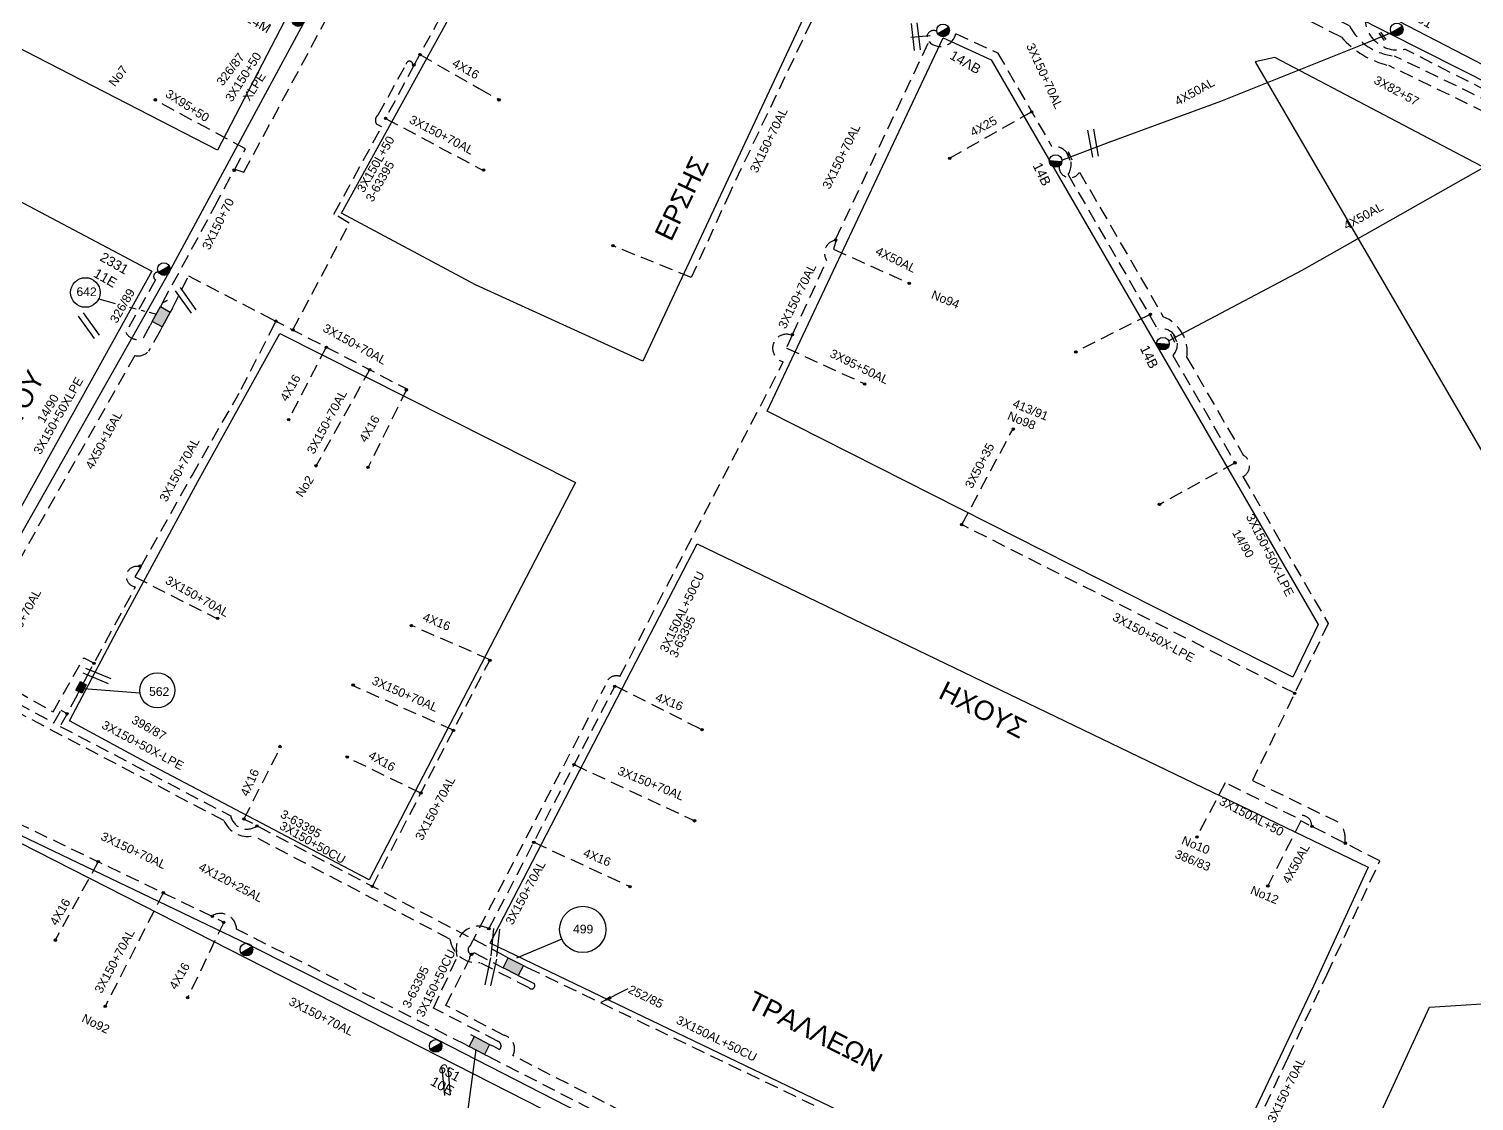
# Model space of a CAD drawing. Header units: millimetres. Extents: x 2662 to 4998, y 438 to 1235.
# Drawn here: x 4279.3 to 4414.9, y 1061.9 to 1162.5 of the extents above; entities that cross this region are included whole.
import ezdxf

# ---------------------------------------------------------------- set-up
doc = ezdxf.new("R2010")
doc.units = ezdxf.units.MM
doc.linetypes.add('DASHED', pattern=[19.05, 12.7, -6.35])
for name, color, linetype in [('Link Box 2 Διευθύνσεων', 7, 'Continuous'), ('Link Box 4 Διευθύνσεων', 7, 'Continuous'), ('Άγνωστα', 7, 'Continuous'), ('Γυμνά εναέρια ΧΤ και ΦΟΠ (3Φ)   4x50+16AL', 7, 'Continuous'), ('Εναέρια παροχή ΧΤ 4x16', 7, 'SYN_LINE'), ('Επιγραφές - Σχήματα', 7, 'Continuous'), ('Καλωδια ΧΤ    3Χ95+50', 7, 'DASHED'), ('Καλώδια ΧΤ   3x150+50CU', 7, 'DASHED'), ('Καλώδια ΧΤ   3x150+70 XLPE', 7, 'DASHED'), ('Καλώδια ΧΤ   3x150+70AL', 7, 'DASHED'), ('Καλώδια ΧΤ   3x150AL+50CU', 7, 'DASHED'), ('Καλώδια ΧΤ   4x50AL', 7, 'DASHED'), ('Μηχανική τομή', 7, 'Continuous'), ('Στύλος ΦΜ', 7, 'Continuous'), ('Στύλος ΦΜ @ 1', 7, 'Continuous'), ('Συνδέσεις', 7, 'Continuous'), ('Συνεστραμμενα ΧΤ  4Χ120+25 Al', 7, 'Continuous'), ('Τομή', 7, 'Continuous'), ('Υπόβαθρο ΔΕΗ', 7, 'Continuous'), ('Υπόγεια καλώδια Παροχών ΧΤ   4x16CU', 7, 'DASHED'), ('Υπόγεια καλώδια Παροχών ΧΤ   4x25', 7, 'DASHED'), ('Υπόγειο καλώδιο Μέσης Τάσης 20KV', 7, 'Continuous')]:
    doc.layers.add(name, color=color, linetype=linetype)
doc.styles.add('arial', font='ARIAL.TTF')
doc.styles.get("Standard").update_dxf_attribs({"font": 'ARIAL.TTF'})
doc.linetypes.add('SYN_LINE', pattern='A,0.5,-0.0001,["/\\/\\/\\/",Standard,S=0.1,R=0,X=0,Y=-0.05],-0.25', length=0.7501)
doc.dimstyles.new('ISO-25', dxfattribs={"dimtxt": 2.5, "dimasz": 2.5, "dimexe": 1.25, "dimexo": 0.625, "dimtad": 1, "dimtxsty": 'Standard', "dimcen": 2.5, "dimadec": 0, "dimazin": 0, "dimtfac": 1, "dimtmove": 0, "dimatfit": 3, "dimfxl": 1, "dimarcsym": 0})

# ---------------------------------------------------------------- blocks, each defined once
blk = doc.blocks.new('ΤΟΜΗ')
at = {"layer": 'Τομή', "ltscale": 40}
for p, q in [((-5.68, 0), (5.68, 0)), ((5.68, -2.33), (-5.68, -2.33))]:
    blk.add_line(p, q, dxfattribs=at)
blk = doc.blocks.new('ΜΗΧΑΝΙΚΗ ΤΟΜΗ')
at = {"layer": 'Μηχανική τομή', "ltscale": 40}
for p, q in [((-1.89, 0.78), (1.89, 0.78)), ((1.89, 0), (-1.89, 0))]:
    blk.add_line(p, q, dxfattribs=at)
blk = doc.blocks.new('ΥΠΑΡΧΩΝ ΤΣΙΜΕΝΤΕΝΙΟΣ ΣΤΥΛΟΣ')
at = {"layer": 'Στύλος ΦΜ'}
blk.add_hatch(color=7, dxfattribs=at).paths.add_polyline_path([(-1.29, -2.28, 0.574793), (2.62, 0, 0.268822), (1.3, 2.27)])
at = {"layer": 'Στύλος ΦΜ', "color": 7}
blk.add_line((-1.29, -2.28), (1.3, 2.27), dxfattribs=at)
blk.add_circle((0, 0), 2.62, dxfattribs=at)
at = {"layer": 'Στύλος ΦΜ', "flags": 4}
for tag, p in [('ΑΡΙΘΜΟΣ', (-4.68, 8.05)), ('ΤΥΠΟΣ', (-4.91, 3.03))]:
    blk.add_attdef(tag, p, '', height=4, dxfattribs=at)
blk = doc.blocks.new('LINK BOX 4 ΑΝΑΧΩΡΗΣΕΩΝ')
at = {"layer": 'Link Box 4 Διευθύνσεων', "ltscale": 40}
blk.add_hatch(color=256, dxfattribs=at).paths.add_polyline_path([(-3.54, 0), (-3.54, -4.67), (3.54, -4.67), (3.54, 0)])
for p, q in [((-3.54, 0), (-5.33, 0)), ((5.33, 0), (3.54, 0)), ((-3.54, -4.67), (-5.33, -4.67)), ((5.33, -4.67), (3.54, -4.67))]:
    blk.add_line(p, q, dxfattribs=at)
blk.add_lwpolyline([(-3.54, -4.67), (-3.54, 0), (3.54, 0), (3.54, -4.67)], close=True, dxfattribs=at)
blk = doc.blocks.new('_ΣΥΝΔΕΣΗ')
at = {"layer": 'Συνδέσεις', "linetype": 'SYN_LINE', "ltscale": 40}
blk.add_hatch(color=256, dxfattribs=at).paths.add_polyline_path([(0.5, -0.01, 1), (-0.5, -0.01, 1)])
at = {"layer": 'Συνδέσεις'}
blk.add_circle((0, -0.01), 0.5, dxfattribs=at)
blk = doc.blocks.new('LINK BOX 2 ΑΝΑΧΩΡΗΣΕΩΝ')
at = {"layer": 'Link Box 2 Διευθύνσεων', "ltscale": 40}
blk.add_hatch(color=256, dxfattribs=at).paths.add_polyline_path([(-2.02, 1.29), (-2.02, -1.45), (1.89, -1.45), (1.89, 1.29)])
for p, q in [((-2.02, -0.08), (-4.26, -0.08)), ((4.12, -0.08), (1.89, -0.08))]:
    blk.add_line(p, q, dxfattribs=at)
blk.add_lwpolyline([(-2.02, -1.45), (-2.02, 1.29), (1.89, 1.29), (1.89, -1.45)], close=True, dxfattribs=at)

msp = doc.modelspace()

# ---------------------------------------------------------------- linework, layer by layer
at = {"layer": 'Άγνωστα', "color": 30, "linetype": 'DASHED', "ltscale": 0.1}
msp.add_lwpolyline([(4384.41, 1135.69), (4377.48, 1132.24)], dxfattribs=at)
at = {"layer": 'Άγνωστα', "color": 5, "linetype": 'DASHED', "ltscale": 0.1}
msp.add_lwpolyline([(4366.81, 1116.01), (4371.62, 1125)], dxfattribs=at)
at = {"layer": 'Γυμνά εναέρια ΧΤ και ΦΟΠ (3Φ)   4x50+16AL', "color": 1, "linetype": 'Continuous', "ltscale": 0.1}
msp.add_lwpolyline([(4276.74, 1088.35), (4277.42, 1113.07), (4292.44, 1139.65), (4305.06, 1163.04), (4324.66, 1202.03)], dxfattribs=at)
at = {"layer": 'Γυμνά εναέρια ΧΤ και ΦΟΠ (3Φ)   4x50+16AL', "color": 133}
for points in [[(4440.24, 1132.65), (4437.09, 1136.56), (4423.31, 1153.8), (4380.5, 1175.46)], [(4376.2, 1150.21), (4380.54, 1151.87), (4391.11, 1155.75), (4391.11, 1155.75), (4404.57, 1161.12), (4407.11, 1162.18)], [(4386.21, 1133.25), (4398.75, 1139.9), (4423.31, 1153.8)]]:
    msp.add_lwpolyline(points, dxfattribs=at)
at = {"layer": 'Εναέρια παροχή ΧΤ 4x16', "color": 6, "linetype": 'DASHED', "ltscale": 0.1}
for points in [[(4307.19, 1132.66), (4303.66, 1125.86)], [(4314.75, 1128.74), (4311.12, 1121.39)]]:
    msp.add_lwpolyline(points, dxfattribs=at)
at = {"layer": 'Επιγραφές - Σχήματα'}
for points in [[(4286.48, 1138.58), (4286.48, 1138.58)], [(4289.71, 1100.2), (4284.47, 1100.59)], [(4329.29, 1077.12), (4325.04, 1075.32)], [(4320.35, 1059.96), (4321.25, 1066.77)]]:
    msp.add_lwpolyline(points, dxfattribs=at)
for centre, radius in [((4284.6, 1137.79), 1.39), ((4291.35, 1100.46), 1.65), ((4331.26, 1078.03), 2.17)]:
    msp.add_circle(centre, radius, dxfattribs=at)
at = {"layer": 'Καλωδια ΧΤ    3Χ95+50', "color": 5, "linetype": 'DASHED', "ltscale": 0.1}
msp.add_lwpolyline([(4298.58, 1149.3), (4299.62, 1151.26), (4291.1, 1155.86)], dxfattribs=at)
at = {"layer": 'Καλώδια ΧΤ   3x150+50CU', "color": 151, "linetype": 'DASHED', "ltscale": 0.1}
msp.add_lwpolyline([(4304.07, 1134.28), (4309.36, 1144.28), (4307.92, 1145.15), (4312.41, 1153.35), (4311.92, 1153.59, -0.418812), (4312.07, 1154.46), (4314.69, 1159.21, -0.957974), (4315.31, 1159.18)], format="xyb", dxfattribs=at)
at = {"layer": 'Καλώδια ΧΤ   3x150+50CU', "color": 5, "linetype": 'DASHED', "ltscale": 0.1}
msp.add_lwpolyline([(4399.66, 1087.69), (4399.62, 1087.95, 0.544479), (4398.13, 1088.55), (4391.52, 1091.77), (4388.85, 1086.7)], format="xyb", dxfattribs=at)
at = {"layer": 'Καλώδια ΧΤ   3x150+50CU', "color": 1, "ltscale": 0.1}
msp.add_lwpolyline([(4317.25, 1070.64), (4319.49, 1075.47), (4319.42, 1075.88, -0.619226), (4322.46, 1078.09)], format="xyb", dxfattribs=at)
at = {"layer": 'Καλώδια ΧΤ   3x150+70 XLPE', "color": 30, "linetype": 'DASHED', "ltscale": 0.1}
for points in [[(4355, 1142.81), (4363.73, 1161.34, -0.900712), (4364.48, 1162.28)], [(4363.73, 1161.34, 0.623585), (4366.23, 1162.08), (4370.17, 1160.28), (4375.24, 1151.52, -0.625646), (4376.78, 1148.85), (4385.19, 1134.34), (4385.19, 1134.34, -0.763902), (4386.61, 1131.88), (4392.47, 1121.76)]]:
    msp.add_lwpolyline(points, format="xyb", dxfattribs=at)
at = {"layer": 'Καλώδια ΧΤ   3x150+70 XLPE', "color": 5, "ltscale": 0.1}
msp.add_lwpolyline([(4291.84, 1136.82), (4292.28, 1137.03), (4291.84, 1136.82), (4296.72, 1145.83), (4298.58, 1149.3)], dxfattribs=at)
at = {"layer": 'Καλώδια ΧΤ   3x150+70 XLPE', "color": 1, "linetype": 'DASHED', "ltscale": 0.1}
for points in [[(4322.46, 1078.09), (4334.29, 1100.89)], [(4330.45, 1093.49), (4341.84, 1088.17)]]:
    msp.add_lwpolyline(points, dxfattribs=at)
at = {"layer": 'Καλώδια ΧΤ   3x150+70AL', "color": 5, "linetype": 'DASHED', "ltscale": 0.1}
msp.add_lwpolyline([(4444.86, 1142.58, -0.700196), (4441.62, 1142.38), (4425.44, 1150.72, -0.305577), (4419.4, 1152.99), (4406.86, 1159.09, -0.154103), (4402.42, 1161.75), (4380.26, 1172.96, -0.437599), (4378.5, 1174.88), (4365.92, 1180.66, -0.456309), (4363.9, 1180.44), (4345.81, 1188.75, -0.186026), (4342.72, 1190.52), (4334.42, 1194.87), (4339.85, 1204.93, -0.280642), (4341.89, 1208.7), (4346.41, 1217.07)], format="xyb", dxfattribs=at)
at = {"layer": 'Καλώδια ΧΤ   3x150+70AL', "color": 151, "linetype": 'DASHED', "ltscale": 0.1}
msp.add_lwpolyline([(4315.44, 1159.13), (4325.87, 1178.09), (4316.89, 1183.03), (4316.31, 1181.98)], dxfattribs=at)
at = {"layer": 'Καλώδια ΧΤ   3x150+70AL', "color": 1, "ltscale": 0.1}
msp.add_lwpolyline([(4523.23, 1154.13), (4532.95, 1149.59), (4528.26, 1139.55), (4528.17, 1139.19, -0.283324), (4527.94, 1137.06), (4524.7, 1130.12), (4519.55, 1120.04), (4515.31, 1110.83), (4506.36, 1093.15), (4484.84, 1105.05), (4490.56, 1116.26), (4447.13, 1139.8, -0.515066), (4442.44, 1143.15), (4440.44, 1144.13), (4425.58, 1151.7, -0.309705), (4420.06, 1153.84), (4407.41, 1159.98, -0.256701), (4403.18, 1162.81), (4403.18, 1162.81), (4391.29, 1168.83, -0.273468), (4390.01, 1169.06), (4380.92, 1173.66, 0.497257), (4381.77, 1177.75)], format="xyb", dxfattribs=at)
at = {"layer": 'Καλώδια ΧΤ   3x150+70AL', "color": 27, "ltscale": 0.1}
msp.add_lwpolyline([(4522.98, 1153.64), (4532.02, 1149.27), (4527.11, 1139.22, -0.354042), (4527.2, 1137.62), (4522.63, 1128.28), (4518.35, 1119.46), (4515.31, 1112.88), (4510.12, 1102.45), (4505.78, 1094.53, -0.228439), (4504.97, 1095.47), (4495.66, 1100.47), (4489.51, 1104.03), (4486.15, 1105.64), (4491.7, 1116.74), (4447.78, 1140.61, -0.518115), (4443.02, 1143.54), (4425.38, 1152.96, -0.388949), (4421.13, 1154.13), (4408.37, 1160.62, -0.517607), (4404.64, 1163.97), (4391.94, 1170.53), (4394.76, 1175.81), (4394.76, 1175.81)], format="xyb", dxfattribs=at)
at = {"layer": 'Καλώδια ΧΤ   3x150+70AL', "color": 133, "ltscale": 0.1}
msp.add_lwpolyline([(4353.98, 1166.04), (4354.08, 1165.92, -0.686765), (4353.5, 1164.91), (4345.07, 1147.21), (4341.44, 1139.19), (4334.11, 1142.16)], format="xyb", dxfattribs=at)
at = {"layer": 'Καλώδια ΧΤ   3x150+70AL', "color": 151, "ltscale": 0.1}
for points in [[(4315.44, 1159.15), (4312.76, 1154.13), (4321.97, 1149.22)], [(4292.76, 1136.31), (4292.76, 1136.31), (4294.26, 1139.34), (4302.1, 1135.3), (4314.75, 1128.74)], [(4289.8, 1112.06), (4294.62, 1120.63), (4299.22, 1128.71), (4302.49, 1135.1), (4302.49, 1135.1), (4302.49, 1135.1)], [(4289.8, 1112.06), (4289.23, 1111.11), (4296.92, 1107.2)]]:
    msp.add_lwpolyline(points, dxfattribs=at)
at = {"layer": 'Καλώδια ΧΤ   3x150+70AL', "color": 30, "ltscale": 0.1}
msp.add_lwpolyline([(4350.94, 1133.85), (4354.15, 1140.76), (4354.05, 1140.97, -0.520289), (4355.03, 1142.7, -0.049379)], format="xyb", dxfattribs=at)
at = {"layer": 'Καλώδια ΧΤ   3x150+70AL', "color": 6, "ltscale": 0.1}
msp.add_lwpolyline([(4311.32, 1130.63), (4306.22, 1121.5)], dxfattribs=at)
at = {"layer": 'Καλώδια ΧΤ   3x150+70AL', "color": 2, "linetype": 'DASHED', "ltscale": 0.1}
for points in [[(4228.99, 1108.32), (4230.58, 1111.56), (4248.99, 1102.14, -0.372235), (4252.23, 1101.94), (4275.91, 1088.98, -0.623199), (4278.13, 1088.07), (4297.6, 1078.72), (4297.58, 1078.69)], [(4320.25, 1067.23), (4298.79, 1078.04, 0.550799), (4296.55, 1079.35)]]:
    msp.add_lwpolyline(points, format="xyb", dxfattribs=at)
at = {"layer": 'Καλώδια ΧΤ   3x150+70AL', "color": 6, "linetype": 'DASHED', "ltscale": 0.1}
for points in [[(4311.52, 1082.06), (4322.56, 1103.33)], [(4319.13, 1096.71), (4309.65, 1100.9)]]:
    msp.add_lwpolyline(points, dxfattribs=at)
at = {"layer": 'Καλώδια ΧΤ   3x150+70AL', "color": 5, "linetype": 'DASHED', "ltscale": 0.1}
msp.add_lwpolyline([(4390.42, 1051.08), (4397.42, 1066.01), (4401.08, 1073.83), (4406.03, 1084.45), (4399.41, 1087.82)], dxfattribs=at)
at = {"layer": 'Καλώδια ΧΤ   3x150+70AL', "color": 2, "ltscale": 0.1}
msp.add_lwpolyline([(4291.91, 1081.46), (4286.46, 1070.81)], dxfattribs=at)
at = {"layer": 'Καλώδια ΧΤ   3x150AL+50CU', "color": 5, "linetype": 'DASHED', "ltscale": 0.1}
for points in [[(4298.61, 1149.37), (4299.46, 1149.07), (4308.64, 1166.1, 0.809388), (4308.07, 1167.37)], [(4375.94, 1149.64, 0.792023), (4377.86, 1149.09), (4385.71, 1135.52, -0.349099), (4387.93, 1131.68), (4393.24, 1122.51, -0.600116), (4393.19, 1120.51), (4401.18, 1106.72), (4394.09, 1092), (4402.38, 1087.97, -0.16448), (4402.77, 1086.23)], [(4291.61, 1134.2), (4290.52, 1132.27, -0.272867), (4289.25, 1131.88), (4277.87, 1111.75, -0.411491), (4276.85, 1111.48), (4270.54, 1100.37), (4270.54, 1100.37), (4257.43, 1107.4, -0.339772), (4253.34, 1110.97), (4229.84, 1123.61), (4229.84, 1123.61), (4237.82, 1138.33), (4237.82, 1138.33), (4242.9, 1135.82)]]:
    msp.add_lwpolyline(points, format="xyb", dxfattribs=at)
at = {"layer": 'Καλώδια ΧΤ   3x150AL+50CU', "color": 133, "linetype": 'DASHED', "ltscale": 0.1}
for points in [[(4325.57, 1073.52), (4326.7, 1072.94, -0.963232), (4326.22, 1072.54), (4321.6, 1074.92, -0.40208), (4318.79, 1077.12), (4300.33, 1086.8, -0.363103), (4297.6, 1088.24), (4273.4, 1100.93), (4271.56, 1097.69), (4256.64, 1105.7, -0.339185), (4251.4, 1109.92), (4226.51, 1123.42), (4236.57, 1140.81), (4243.69, 1137.29)], [(4326.05, 1074.46), (4371, 1052.85, 0.42588), (4372.13, 1051.88), (4377.77, 1049.16, 0.475723), (4380.63, 1048.39)]]:
    msp.add_lwpolyline(points, format="xyb", dxfattribs=at)
at = {"layer": 'Καλώδια ΧΤ   3x150AL+50CU', "color": 6, "linetype": 'DASHED', "ltscale": 0.1}
for points in [[(4243.43, 1136.8), (4236.82, 1140.07), (4227.33, 1123.66), (4252.1, 1110.23, 0.322729), (4256.76, 1106.32), (4271.24, 1098.55), (4273.21, 1102.02), (4281.63, 1097.4), (4282.31, 1098.59), (4282.88, 1098.28)], [(4283.82, 1100), (4282.23, 1097.08), (4298.23, 1088.68, 0.54468), (4300.7, 1087.74)]]:
    msp.add_lwpolyline(points, format="xyb", dxfattribs=at)
at = {"layer": 'Καλώδια ΧΤ   3x150AL+50CU', "color": 151, "linetype": 'DASHED', "ltscale": 0.1}
for points in [[(4243.16, 1136.31), (4237.25, 1139.24), (4228.31, 1123.78), (4252.82, 1110.5, 0.304882), (4257.16, 1106.93, 0.002932), (4257.16, 1106.93), (4270.99, 1099.5), (4273.12, 1103.25), (4281.58, 1098.45), (4284.46, 1103.51), (4285.41, 1103)], [(4284.64, 1101.58), (4289.31, 1110.17, -1.071602), (4289.62, 1112.06)]]:
    msp.add_lwpolyline(points, format="xyb", dxfattribs=at)
at = {"layer": 'Καλώδια ΧΤ   3x150AL+50CU', "color": 1, "linetype": 'DASHED', "ltscale": 0.1}
for points in [[(4291.45, 1139.69, 0.81843), (4291.19, 1138.97), (4288.41, 1134.06, 0.486148), (4290.09, 1133.61), (4290.69, 1134.7)], [(4322.87, 1067.06), (4323.46, 1066.76, 0.552645), (4323.27, 1067.54), (4317.25, 1070.64)], [(4322.39, 1066.12), (4362.2, 1045.72, -0.326894), (4364.08, 1045.8), (4372.42, 1041.35, -0.591777), (4372.88, 1040.09)]]:
    msp.add_lwpolyline(points, format="xyb", dxfattribs=at)
at = {"layer": 'Καλώδια ΧΤ   3x150AL+50CU', "color": 30, "linetype": 'DASHED', "ltscale": 0.1}
for points in [[(4320.82, 1075.69, -0.639832), (4320.69, 1076.48), (4333.38, 1100.92, -0.467507), (4334.75, 1101.77), (4350.07, 1131.28, -1.044694), (4350.8, 1133.8)], [(4445.94, 997.76), (4447.8, 1001.24), (4439.94, 1005.6, 0.480577), (4436.56, 1007.48), (4415.81, 1018.72, 0.270577), (4412.73, 1019.71), (4391.32, 1030.39, 0.370652), (4389.81, 1032.08), (4373.89, 1040.36, 0.586623), (4372.91, 1042.16), (4364.45, 1046.68, 0.282004), (4362.12, 1047.02), (4324.71, 1066.19, 0.485848), (4323.89, 1068.08), (4318.41, 1070.9), (4320.64, 1075.23, -0.490413), (4321.17, 1075.79), (4323.61, 1074.53)]]:
    msp.add_lwpolyline(points, format="xyb", dxfattribs=at)
at = {"layer": 'Καλώδια ΧΤ   3x150AL+50CU', "color": 5, "linetype": 'DASHED', "ltscale": 0.1}
msp.add_lwpolyline([(4398.04, 1100.19), (4366.81, 1116.01)], dxfattribs=at)
at = {"layer": 'Καλώδια ΧΤ   3x150AL+50CU', "color": 6, "linetype": 'DASHED', "ltscale": 0.1}
msp.add_lwpolyline([(4323.91, 1075.56), (4299.48, 1088.38)], dxfattribs=at)
at = {"layer": 'Καλώδια ΧΤ   4x50AL', "color": 30, "ltscale": 0.1}
msp.add_lwpolyline([(4355.03, 1142.7), (4354.79, 1141.85), (4361.86, 1138.66)], dxfattribs=at)
at = {"layer": 'Καλώδια ΧΤ   4x50AL', "color": 5, "ltscale": 0.1}
msp.add_lwpolyline([(4399.41, 1087.82), (4398.63, 1088.22), (4395.55, 1082.19)], dxfattribs=at)
at = {"layer": 'Συνεστραμμενα ΧΤ  4Χ120+25 Al', "color": 5, "linetype": 'SYN_LINE', "ltscale": 10}
msp.add_lwpolyline([(4382.14, 1034.12), (4353.09, 1049.62), (4335.79, 1058.35), (4317.68, 1067.64), (4299.88, 1076.61), (4277.06, 1087.57)], dxfattribs=at)
at = {"layer": 'Υπόβαθρο ΔΕΗ'}
for points in [[(4468.65, 1211.98), (4435.33, 1148.98), (4392.68, 1171.1), (4414.09, 1211.48)], [(4296.99, 1151.16), (4256.7, 1171.92), (4274.56, 1205.79)], [(4274.56, 1205.79), (4274.56, 1205.79), (4274.56, 1205.79), (4291.53, 1196.3), (4302.74, 1190.45), (4314.2, 1184.3), (4296.99, 1151.16)], [(4353.09, 1165.99), (4336.89, 1131.35), (4321.2, 1138.52), (4308.64, 1145.22), (4326.58, 1177.81), (4326.58, 1177.81), (4353.09, 1165.99)], [(4362.04, 1161.76), (4363.85, 1161.92)], [(4290.83, 1139.79), (4270.93, 1103.93), (4232.38, 1124.68), (4244.22, 1146.67), (4251.04, 1160.86), (4290.83, 1139.79)], [(4365.06, 1161.68), (4369.58, 1159.61), (4400.25, 1106.65), (4397.86, 1101.7), (4348.56, 1126.67), (4365.06, 1161.68)], [(4417.68, 1119.29), (4418.88, 1119.37), (4430.01, 1142.05), (4396.19, 1159.84), (4394.34, 1159.43), (4417.68, 1119.29)], [(4285.85, 1137.18), (4287.4, 1136.77)], [(4288.74, 1136.42), (4289.37, 1136.26)], [(4289.84, 1136.13), (4290.18, 1136.04)], [(4290.6, 1135.93), (4291.26, 1135.76)], [(4342.85, 1114.63), (4342.85, 1114.63)], [(4342.53, 1113.93), (4342.53, 1113.93)], [(4230.95, 1110.37), (4381.52, 1033.65), (4381.52, 1033.65), (4363.91, 996.87), (4213.95, 1076.77), (4213.95, 1076.77), (4223.27, 1095.1), (4230.95, 1110.37), (4230.95, 1110.37)], [(4410.7, 1070.74), (4418.52, 1071.23), (4440.58, 1033.41), (4434.01, 1021.72), (4396.84, 1040.69), (4410.7, 1070.74)]]:
    msp.add_lwpolyline(points, dxfattribs=at)
for points in [[(4330.57, 1119.95), (4311.23, 1082.69), (4290.95, 1093.33), (4283.11, 1097.61), (4287.57, 1106.08), (4295.15, 1120.05), (4302.84, 1133.93), (4330.57, 1119.95)], [(4387.13, 1045.7), (4322.56, 1076.75), (4342, 1114.2), (4404.92, 1083.87), (4399.79, 1072.71), (4393.27, 1058.91), (4389.37, 1050.51), (4387.13, 1045.7)]]:
    msp.add_lwpolyline(points, close=True, dxfattribs=at)
at = {"layer": 'Υπόγεια καλώδια Παροχών ΧΤ   4x16CU', "color": 151, "linetype": 'DASHED', "ltscale": 0.1}
msp.add_lwpolyline([(4315.98, 1160.11), (4321.54, 1156.94), (4323.41, 1155.87), (4323.41, 1155.87)], dxfattribs=at)
at = {"layer": 'Υπόγεια καλώδια Παροχών ΧΤ   4x16CU', "color": 6, "linetype": 'DASHED', "ltscale": 0.1}
for points in [[(4322.56, 1103.33), (4315.15, 1106.56)], [(4299.47, 1088.38), (4302.87, 1095.05)], [(4316.07, 1090.82), (4309.14, 1094.17)]]:
    msp.add_lwpolyline(points, dxfattribs=at)
at = {"layer": 'Υπόγεια καλώδια Παροχών ΧΤ   4x16CU', "color": 1, "linetype": 'DASHED', "ltscale": 0.1}
for points in [[(4334.29, 1100.89), (4342.51, 1096.74)], [(4326.67, 1086.2), (4335.7, 1082.04)]]:
    msp.add_lwpolyline(points, dxfattribs=at)
at = {"layer": 'Υπόγεια καλώδια Παροχών ΧΤ   4x16CU', "color": 2, "linetype": 'DASHED', "ltscale": 0.1}
for points in [[(4285.8, 1084.39), (4281.78, 1077.02)], [(4297.58, 1078.69), (4294.2, 1071.63)]]:
    msp.add_lwpolyline(points, dxfattribs=at)
at = {"layer": 'Υπόγεια καλώδια Παροχών ΧΤ   4x25', "color": 30, "ltscale": 0.1}
msp.add_lwpolyline([(4373.37, 1154.74), (4365.68, 1150.38)], dxfattribs=at)
at = {"layer": 'Υπόγειο καλώδιο Μέσης Τάσης 20KV', "color": 30, "linetype": 'DASHED', "ltscale": 0.1}
for points in [[(4350.94, 1133.85), (4350.36, 1132.58), (4357.77, 1129.19)], [(4392.45, 1121.8), (4385.38, 1117.91)]]:
    msp.add_lwpolyline(points, dxfattribs=at)

# ---------------------------------------------------------------- block references
at = {"layer": 'Link Box 2 Διευθύνσεων', "xscale": 0.2259914949150554, "yscale": 0.2259914949150554, "zscale": 0.2259914949150554, "rotation": 62.35242562829936}
msp.add_blockref('LINK BOX 2 ΑΝΑΧΩΡΗΣΕΩΝ', (4284.19, 1100.76), dxfattribs=at)
at = {"layer": 'Link Box 4 Διευθύνσεων', "xscale": 0.2259914949150554, "yscale": 0.2259914949150554, "zscale": 0.2259914949150554}
for p, rotation in [((4291.26, 1135.76), 61.42642021065383), ((4324.5, 1074.07), 152.738175983688), ((4321.32, 1066.67), 152.738175983688)]:
    msp.add_blockref('LINK BOX 4 ΑΝΑΧΩΡΗΣΕΩΝ', p, dxfattribs=dict(at, rotation=rotation))
at = {"layer": 'Μηχανική τομή', "xscale": 0.2259914949150549, "yscale": 0.2259914949150549, "zscale": 0.2259914949150549}
for p, rotation in [((4406.21, 1161.78), 305.8903610881165), ((4376.8, 1150.57), 293.7897016495988), ((4386.61, 1133.5), 293.7897016495988)]:
    msp.add_blockref('ΜΗΧΑΝΙΚΗ ΤΟΜΗ', p, dxfattribs=dict(at, rotation=rotation))
at = {"layer": 'Στύλος ΦΜ @ 1', "ltscale": 40}
ref = msp.add_blockref('ΥΠΑΡΧΩΝ ΤΣΙΜΕΝΤΕΝΙΟΣ ΣΤΥΛΟΣ', (4304.56, 1163.35), dxfattribs=dict(at, xscale=0.2259914949150554, yscale=0.2259914949150554, zscale=0.2259914949150554, rotation=330.1757056746846))
ref.add_attrib('ΤΥΠΟΣ', '52', (4300.68, 1164.37), dxfattribs={"layer": 'Στύλος ΦΜ', "height": 0.904, "rotation": 330.1757, "flags": 4})
ref.add_attrib('ΑΡΙΘΜΟΣ', '14M', (4299.54, 1163.3), dxfattribs={"layer": 'Στύλος ΦΜ', "height": 0.904, "rotation": 330.1757, "flags": 4})
ref = msp.add_blockref('ΥΠΑΡΧΩΝ ΤΣΙΜΕΝΤΕΝΙΟΣ ΣΤΥΛΟΣ', (4407.62, 1162.48), dxfattribs=dict(at, xscale=0.2259914949150554, yscale=0.2259914949150554, zscale=0.2259914949150554, rotation=330.1757056746846))
ref.add_attrib('ΤΥΠΟΣ', '14B', (4409.27, 1164.99), dxfattribs={"layer": 'Στύλος ΦΜ', "height": 0.904, "rotation": 330.1757, "flags": 4})
ref.add_attrib('ΑΡΙΘΜΟΣ', '2001', (4408.23, 1163.93), dxfattribs={"layer": 'Στύλος ΦΜ', "height": 0.904, "rotation": 330.1757, "flags": 4})
ref = msp.add_blockref('ΥΠΑΡΧΩΝ ΤΣΙΜΕΝΤΕΝΙΟΣ ΣΤΥΛΟΣ', (4365.06, 1162.38), dxfattribs=dict(at, xscale=0.2259914949150554, yscale=0.2259914949150554, zscale=0.2259914949150554, rotation=330.1757056746846))
ref.add_attrib('ΤΥΠΟΣ', '14ΛB', (4365.59, 1159.78), dxfattribs={"layer": 'Στύλος ΦΜ', "height": 0.904, "rotation": 330.1757, "flags": 4})
ref = msp.add_blockref('ΥΠΑΡΧΩΝ ΤΣΙΜΕΝΤΕΝΙΟΣ ΣΤΥΛΟΣ', (4375.61, 1150.13), dxfattribs=dict(at, xscale=0.2259914949150555, yscale=0.2259914949150555, zscale=0.2259914949150555, rotation=295.8505894223654))
ref.add_attrib('ΤΥΠΟΣ', '14B', (4373.44, 1149.71), dxfattribs={"layer": 'Στύλος ΦΜ', "height": 0.904, "rotation": 295.8506, "flags": 4})
ref = msp.add_blockref('ΥΠΑΡΧΩΝ ΤΣΙΜΕΝΤΕΝΙΟΣ ΣΤΥΛΟΣ', (4291.96, 1139.99), dxfattribs=dict(at, xscale=0.2259914949150554, yscale=0.2259914949150554, zscale=0.2259914949150554, rotation=330.1757056746846))
ref.add_attrib('ΤΥΠΟΣ', '2331', (4285.88, 1140.84), dxfattribs={"layer": 'Στύλος ΦΜ', "height": 0.904, "rotation": 330.1757, "flags": 4})
ref.add_attrib('ΑΡΙΘΜΟΣ', '11E', (4285.28, 1139.32), dxfattribs={"layer": 'Στύλος ΦΜ', "height": 0.904, "rotation": 330.1757, "flags": 4})
ref = msp.add_blockref('ΥΠΑΡΧΩΝ ΤΣΙΜΕΝΤΕΝΙΟΣ ΣΤΥΛΟΣ', (4385.68, 1132.99), dxfattribs=dict(at, xscale=0.2259914949150555, yscale=0.2259914949150555, zscale=0.2259914949150555, rotation=295.8505894223654))
ref.add_attrib('ΤΥΠΟΣ', '14B', (4383.5, 1132.57), dxfattribs={"layer": 'Στύλος ΦΜ', "height": 0.904, "rotation": 295.8506, "flags": 4})
at = {"layer": 'Στύλος ΦΜ @ 1', "ltscale": 40, "xscale": 0.2259914949150554, "yscale": 0.2259914949150554, "zscale": 0.2259914949150554, "rotation": 330.6463124681125}
msp.add_blockref('ΥΠΑΡΧΩΝ ΤΣΙΜΕΝΤΕΝΙΟΣ ΣΤΥΛΟΣ', (4299.71, 1076.13), dxfattribs=at)
at = {"layer": 'Στύλος ΦΜ @ 1', "ltscale": 40}
ref = msp.add_blockref('ΥΠΑΡΧΩΝ ΤΣΙΜΕΝΤΕΝΙΟΣ ΣΤΥΛΟΣ', (4317.46, 1067.09), dxfattribs=dict(at, xscale=0.2259914949150554, yscale=0.2259914949150554, zscale=0.2259914949150554, rotation=330.6463124681125))
ref.add_attrib('ΤΥΠΟΣ', '10E', (4316.88, 1063.49), dxfattribs={"layer": 'Στύλος ΦΜ', "height": 0.904, "rotation": 330.6463, "flags": 4})
ref.add_attrib('ΑΡΙΘΜΟΣ', '651', (4317.62, 1064.73), dxfattribs={"layer": 'Στύλος ΦΜ', "height": 0.904, "rotation": 330.6463, "flags": 4})
at = {"layer": 'Συνδέσεις', "xscale": 0.2259914949150555, "yscale": 0.2259914949150555, "zscale": 0.2259914949150555}
for p in [(4315.41, 1159.13), (4315.98, 1160.11), (4291.17, 1155.87), (4323.41, 1155.87), (4312.76, 1154.13), (4373.38, 1154.74), (4365.68, 1150.38), (4298.56, 1149.27), (4321.96, 1149.28), (4334.09, 1142.18), (4354.98, 1142.71), (4361.88, 1138.64), (4302.49, 1135.1), (4384.51, 1135.74), (4304.07, 1134.28), (4350.91, 1133.83), (4307.21, 1132.65), (4377.51, 1132.22), (4311.28, 1130.54), (4357.71, 1129.2), (4314.71, 1128.66), (4303.68, 1125.87), (4371.64, 1124.97), (4306.23, 1121.53), (4311.12, 1121.39), (4392.45, 1121.81), (4385.36, 1117.91), (4366.81, 1116.01), (4289.72, 1112.12), (4297.02, 1107.22), (4315.18, 1106.54), (4285.41, 1103), (4322.54, 1103.28), (4309.72, 1100.96), (4334.26, 1100.83), (4398.03, 1100.19), (4282.88, 1098.26), (4319.13, 1096.71), (4342.45, 1096.78), (4302.86, 1095.19), (4309.16, 1094.2), (4330.45, 1093.49), (4316.07, 1090.82), (4299.48, 1088.38), (4300.7, 1087.74), (4341.74, 1088.22), (4399.67, 1087.71), (4326.67, 1086.2), (4388.87, 1086.71), (4402.78, 1086.12), (4285.8, 1084.39), (4311.52, 1082.06), (4335.69, 1082.03), (4395.52, 1082.1), (4291.91, 1081.46), (4296.5, 1079.25), (4297.58, 1078.69), (4322.45, 1078.11), (4281.79, 1077.02), (4320.82, 1075.69), (4294.2, 1071.63), (4286.46, 1070.82)]:
    msp.add_blockref('_ΣΥΝΔΕΣΗ', p, dxfattribs=at)
at = {"layer": 'Τομή'}
for p, xscale, yscale, zscale, rotation in [((4362.76, 1161.82), 0.2259914949150554, 0.2259914949150554, 0.2259914949150554, 276.7292291340471), ((4379.39, 1151.85), 0.2259914949150554, 0.2259914949150554, 0.2259914949150554, 279.912134458301), ((4294.23, 1137.2), 0.2259914949150555, 0.2259914949150555, 0.2259914949150555, 305.3209113965573), ((4285.14, 1134.83), 0.2259914949150555, 0.2259914949150555, 0.2259914949150555, 305.3209113965573), ((4285.79, 1102.06), 0.2259914949150554, 0.2259914949150554, 0.2259914949150554, 337.5371763670799), ((4323.31, 1076.77), 0.2259914949150554, 0.2259914949150554, 0.2259914949150554, 264.2205295228915), ((4322.88, 1073.98), 0.2259914949150554, 0.2259914949150554, 0.2259914949150554, 257.6758902009152), ((4318.71, 1063.78), 0.2259914949150554, 0.2259914949150554, 0.2259914949150554, 275.5068149939893)]:
    msp.add_blockref('ΤΟΜΗ', p, dxfattribs=dict(at, xscale=xscale, yscale=yscale, zscale=zscale, rotation=rotation))

# ---------------------------------------------------------------- texts
at = {"ltscale": 40, "insert": (4337.92, 1143.27), "char_height": 1.808, "width": 19.1112, "attachment_point": 1, "rotation": 64.3974, "style": 'arial'}
msp.add_mtext('ΕΡΣHΣ', dxfattribs=at)
at = {"layer": 'Άγνωστα', "ltscale": 40, "attachment_point": 1, "style": 'arial'}
for s, insert, char_height, width, rotation in [('Νο7', (4286.72, 1157.53), 0.814, 5.0153, 52.6463), ('326/87', (4296.83, 1157.6), 0.814, 5.0153, 52.6463), ('3X150+50\\P   XLPE', (4297.66, 1156.04), 0.814, 5.0153, 57.3927), ('3X82+57', (4405.78, 1158.18), 0.814, 62.5458, 331.4846), ('3X95+50', (4292.47, 1156.91), 0.814, 5.0153, 327.2882), ('3X150L+50', (4310.02, 1147.5), 0.814, 62.5458, 60.1259), ('3-63395', (4310.84, 1146.62), 0.814, 62.5458, 60.1259), ('326/89', (4286.85, 1135.24), 0.814, 62.5458, 60.1215), ('Νο94', (4364.18, 1138.03), 0.814, 62.5458, 337.7439), ('3X95+50AL', (4354.71, 1132.52), 0.814, 62.5458, 333.8234), ('3X150+50XLPE', (4279.68, 1122.91), 0.8136, 62.5458, 60.1215), ('14/90', (4280.03, 1125.88), 0.814, 62.5458, 60.1215), ('Νο98', (4371.33, 1126.67), 0.814, 62.5458, 337.7439), ('413/91', (4371.81, 1127.82), 0.814, 62.5458, 337.7439), (' \\P3X50+35', (4365.86, 1120.33), 0.814, 62.5458, 62.4938), ('Νο2', (4304.27, 1118.94), 0.814, 60.9197, 57.4741), ('3X150+50X-LPE', (4394.17, 1117.13), 0.8136, 62.5458, 296.8129), ('14/90', (4392.84, 1115.67), 0.814, 62.5458, 300.331), ('3X150+50X-LPE', (4381.26, 1107.8), 0.8136, 62.5458, 331.8424), ('3-63395', (4339.34, 1103.79), 0.814, 62.5458, 64.4247), ('3X150+50X-LPE', (4286.44, 1097.67), 0.8136, 62.5458, 331.8424), ('396/87', (4289.25, 1098.15), 0.814, 62.5458, 330.5769), ('3-63395', (4303.21, 1089.31), 0.814, 62.5458, 330.5769), ('Νο10', (4387.66, 1086.83), 0.814, 62.5458, 337.7439), ('386/83', (4387.03, 1085.54), 0.814, 62.5458, 337.7439), ('4X120+25AL', (4295.52, 1084.35), 0.814, 62.5458, 332.0888), ('Νο12', (4394.12, 1082.15), 0.814, 62.5458, 337.7439), ('252/85', (4335.79, 1072.85), 0.814, 62.5458, 333.9537), ('Νο92', (4284.54, 1070.14), 0.814, 61.6591, 333.8234)]:
    msp.add_mtext(s, dxfattribs=dict(at, insert=insert, char_height=char_height, width=width, rotation=rotation))
at = {"layer": 'Εναέρια παροχή ΧΤ 4x16', "ltscale": 40, "char_height": 0.814, "width": 62.5458, "attachment_point": 1, "style": 'arial'}
for insert, rotation in [((4319.33, 1159.78), 330.5769), ((4302.8, 1127.9), 60.1215), ((4310.23, 1124.06), 60.1215), ((4316.48, 1107.78), 338.0052), ((4338.3, 1100.27), 338.0052), ((4311.47, 1094.83), 330.5769), ((4299.1, 1090.77), 65.6715), ((4331.53, 1085.66), 338.0052), ((4281.2, 1078.73), 59.6916), ((4292.4, 1072.72), 59.6916)]:
    msp.add_mtext('4X16', dxfattribs=dict(at, insert=insert, rotation=rotation))
at = {"layer": 'Επιγραφές - Σχήματα', "char_height": 0.814, "width": 7.7372, "attachment_point": 1, "rotation": 359.4102}
for s, insert in [('642', (4283.77, 1138.28)), ('562', (4290.58, 1100.76)), ('499', (4330.35, 1078.48))]:
    msp.add_mtext(s, dxfattribs=dict(at, insert=insert))
at = {"layer": 'Επιγραφές - Σχήματα', "ltscale": 40, "char_height": 1.808, "width": 19.1112, "attachment_point": 1, "style": 'arial'}
for s, insert, rotation in [('TΣONTOY', (4273.6, 1120), 62.1711), ('HXOYΣ', (4365.31, 1101.41), 333.3), ('TPAΛΛΕΩN', (4347.35, 1072.33), 333.3)]:
    msp.add_mtext(s, dxfattribs=dict(at, insert=insert, rotation=rotation))
at = {"layer": 'Καλώδια ΧΤ   3x150+50CU', "ltscale": 40, "width": 62.5458, "attachment_point": 1, "style": 'arial'}
for s, insert, char_height, rotation in [('3X150AL+50CU', (4338.43, 1104.28), 0.8136, 64.5543), ('3X150AL+50', (4391.26, 1090.52), 0.814, 332.4681), ('3X150+50CU', (4303.13, 1088.22), 0.814, 330.5769), ('3X150+50CU', (4315.59, 1070.09), 0.814, 63.8397), ('3-63395', (4314.3, 1070.93), 0.814, 63.8397)]:
    msp.add_mtext(s, dxfattribs=dict(at, insert=insert, char_height=char_height, rotation=rotation))
at = {"layer": 'Καλώδια ΧΤ   3x150+70 XLPE', "ltscale": 40, "insert": (4295.51, 1142.08), "char_height": 0.814, "width": 62.5458, "attachment_point": 1, "rotation": 63.2434, "style": 'arial'}
msp.add_mtext('3X150+70', dxfattribs=at)
at = {"layer": 'Καλώδια ΧΤ   3x150+70AL', "ltscale": 40, "char_height": 0.814, "width": 62.5458, "attachment_point": 1, "style": 'arial'}
for s, insert, rotation in [('3X150+70AL', (4373.58, 1161.29), 294.6222), ('3X150+70AL', (4315.28, 1154.47), 332.5202), ('3X150+70AL', (4346.88, 1149.29), 63.944), ('3X150+70AL', (4353.69, 1147.77), 63.8674), ('3X150+70AL', (4349.55, 1134.67), 63.8674), ('3X150+70AL', (4307.19, 1134.91), 330.9249), ('3X150+70AL', (4305.33, 1122.94), 61.6678), ('4X50+16AL', (4284.55, 1121.51), 61.6678), ('3X150+70AL', (4291.5, 1118.45), 61.6678), ('3X150+70AL', (4292.42, 1111.25), 330.7197), ('3X150+70AL', (4276.64, 1104.26), 61.6678), ('3X150+70AL', (4311.72, 1101.82), 336.3009), ('3X150+70AL', (4334.76, 1093.35), 337.7439), ('3X150+70AL', (4315.49, 1086.68), 61.6678), ('3X150+70AL', (4286.31, 1087.21), 334.815), ('3X150+70AL', (4323.96, 1078.76), 61.6678), ('3X150+70AL', (4285.41, 1072.34), 61.6678), ('3X150+70AL', (4303.97, 1071.72), 333.1942), ('3X150+70AL', (4395.43, 1060.17), 63.8674)]:
    msp.add_mtext(s, dxfattribs=dict(at, insert=insert, rotation=rotation))
at = {"layer": 'Καλώδια ΧΤ   3x150AL+50CU', "ltscale": 40, "insert": (4340.3, 1069.98), "char_height": 0.8136, "width": 62.5458, "attachment_point": 1, "rotation": 333.6779, "style": 'arial'}
msp.add_mtext('3X150AL+50CU', dxfattribs=at)
at = {"layer": 'Καλώδια ΧΤ   4x50AL', "ltscale": 40, "char_height": 0.814, "width": 62.5458, "attachment_point": 1, "style": 'arial'}
for insert, rotation in [((4386.68, 1156.02), 28.713), ((4402.51, 1144.35), 28.713), ((4359, 1142.13), 333.8234), ((4396.82, 1082.63), 61.0394)]:
    msp.add_mtext('4X50AL', dxfattribs=dict(at, insert=insert, rotation=rotation))
at = {"layer": 'Υπόγεια καλώδια Παροχών ΧΤ   4x25', "ltscale": 40, "insert": (4367.49, 1153.11), "char_height": 0.814, "width": 62.5458, "attachment_point": 1, "rotation": 28.7949, "style": 'arial'}
msp.add_mtext('4X25', dxfattribs=at)

# ---------------------------------------------------------------- leaders
at = {"layer": 'Επιγραφές - Σχήματα', "ltscale": 40}
msp.add_leader([(4333, 1071.2), (4335.53, 1072.48)], dimstyle='ISO-25', override={"dimasz": 1, "dimtad": 0}, dxfattribs=at)

doc.saveas('drawing.dxf')
